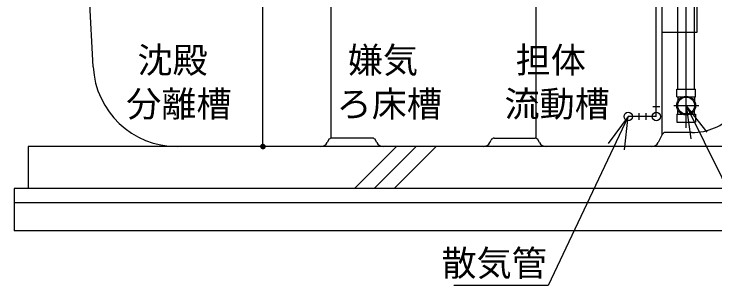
# Model space of a CAD drawing. Units: millimetres, scale not verified. Extents: x -14850 to 14850, y -10500 to 10500.
# Drawn here: x -10112 to -7613, y -5622 to -4653 of the extents above; entities that cross this region are included whole.
import ezdxf
from ezdxf.enums import TextEntityAlignment as Align

# ---------------------------------------------------------------- set-up
doc = ezdxf.new("R2010")
doc.units = ezdxf.units.MM
doc.header["$LTSCALE"] = 50
for name, color, linetype, lineweight in [('0-0_機器', 2, 'Continuous', 25), ('0-1_空気管', 3, 'Continuous', 25), ('0-4_製作', 5, 'Continuous', 25)]:
    doc.layers.add(name, color=color, linetype=linetype, lineweight=lineweight)
doc.styles.add('ＭＳ ゴシック', font='')
doc.styles.get('ＭＳ ゴシック').set_extended_font_data('MS Gothic')

msp = doc.modelspace()

# ---------------------------------------------------------------- linework, layer by layer
at = {"layer": '0-0_機器'}
for p, q in [((-10062.35, -5124.75), (-10062.35, -5274.75)), ((-7062.35, -5124.75), (-10062.35, -5124.75)), ((-8898.95, -5274.75), (-8748.95, -5124.75)), ((-8828.24, -5274.75), (-8678.24, -5124.75)), ((-8757.53, -5274.75), (-8607.53, -5124.75)), ((-7012.35, -5274.75), (-10112.35, -5274.75)), ((-10112.35, -5274.75), (-10112.35, -5424.75)), ((-7012.35, -5324.75), (-10112.35, -5324.75))]:
    msp.add_line(p, q, dxfattribs=at)
at = {"layer": '0-1_空気管'}
for p, q in [((-7802.35, -3286.31), (-7802.35, -5083.41)), ((-7715.85, -5057.94), (-7715.85, -3310.25)), ((-8982.35, -3368.75), (-8982.35, -5094.97)), ((-8252.35, -3368.75), (-8252.35, -5094.97)), ((-7822.35, -5017.75), (-7822.35, -3377.75)), ((-7745.85, -4919.75), (-7745.85, -3590.75)), ((-7685.85, -4919.75), (-7685.85, -3590.75)), ((-9830.08, -4840.46), (-9862.35, -4224.75)), ((-7745.85, -4919.75), (-7682.35, -4919.75)), ((-7682.35, -4947.85), (-7682.35, -4919.75)), ((-7749.35, -4947.85), (-7728.78, -4947.85)), ((-7746.02, -4947.85), (-7746.02, -4964.19)), ((-7702.91, -4947.85), (-7682.35, -4947.85)), ((-7685.85, -4947.85), (-7685.85, -4963.84)), ((-7834.35, -4981.75), (-7810.35, -4981.75)), ((-7760.23, -4978.75), (-7670.92, -4978.75)), ((-7746.02, -5009.66), (-7746.02, -4993.31)), ((-7715.85, -4978.75), (-7698.71, -5097.52)), ((-7641.62, -5073.04), (-7715.85, -4978.75)), ((-7685.85, -5009.66), (-7685.85, -4993.67)), ((-7922.35, -5017.75), (-8207.91, -5619.79)), ((-7922.35, -5017.75), (-7993.59, -5114.32)), ((-7935.76, -5137), (-7922.35, -5017.75)), ((-7822.35, -5017.75), (-7922.35, -5017.75)), ((-7884.85, -5005.75), (-7884.85, -5029.75)), ((-7859.85, -5005.75), (-7859.85, -5029.75)), ((-7749.35, -5009.66), (-7728.78, -5009.66)), ((-7702.91, -5009.66), (-7682.35, -5009.66)), ((-7682.35, -5009.66), (-7682.35, -5037.75)), ((-7745.85, -5037.75), (-7682.35, -5037.75)), ((-8834.71, -5094.75), (-8979.99, -5094.75)), ((-8399.99, -5094.75), (-8254.71, -5094.75)), ((-7801.62, -5081.94), (-7815.56, -5109.83)), ((-7694.91, -5074.75), (-7789.99, -5074.75)), ((-8991.62, -5101.94), (-8995.56, -5109.83)), ((-8819.14, -5109.83), (-8823.08, -5101.94)), ((-8415.56, -5109.83), (-8411.62, -5101.94)), ((-8239.14, -5109.83), (-8243.08, -5101.94)), ((-7727.82, -5124.75), (-9530.49, -5124.75)), ((-8207.91, -5619.79), (-8544.16, -5619.79))]:
    msp.add_line(p, q, dxfattribs=at)
for points in [[(-7678.35, -3517.75), (-7678.35, -4717.75), (-7802.35, -4717.75)], [(-7749.35, -4947.85), (-7749.35, -4919.75), (-7746.02, -4919.75)], [(-7715.85, -4978.75), (-7397.6, -5621.54), (-6317.69, -5621.54)], [(-7749.35, -5009.66), (-7749.35, -5037.75), (-7746.02, -5037.75)]]:
    msp.add_lwpolyline(points, dxfattribs=at)
for centre, radius in [((-7715.85, -4978.75), 33.5), ((-7715.85, -4978.75), 30), ((-7922.35, -5017.75), 15), ((-7822.35, -5017.75), 15)]:
    msp.add_circle(centre, radius, dxfattribs=at)
for centre, radius, start, end in [((-9530.49, -4824.75), 300, 182.99998, 270), ((-7695.49, -4868.75), 206, 270, 316.13756), ((-8979.99, -5107.75), 13, 90, 153.43494), ((-8834.71, -5107.75), 13, 26.56505, 90), ((-8399.99, -5107.75), 13, 90, 153.43494), ((-8254.71, -5107.75), 13, 26.56505, 90), ((-7789.99, -5087.75), 13, 90, 153.43494), ((-9019.71, -5097.75), 27, 270, 333.43494), ((-8794.99, -5097.75), 27, 206.56503, 270), ((-8439.71, -5097.75), 27, 270, 333.43494), ((-8214.99, -5097.75), 27, 206.56503, 270), ((-7839.71, -5097.75), 27, 270, 333.43494)]:
    msp.add_arc(centre, radius, start, end, dxfattribs=at)
at = {"layer": '0-4_製作', "color": 2}
for p, q in [((-9224.96, -5124.75), (-9224.96, -3674.75)), ((-9174.96, -5124.75), (-9350.45, -5124.75)), ((-7012.35, -5424.75), (-10112.35, -5424.75))]:
    msp.add_line(p, q, dxfattribs=at)
at = {"layer": '0-4_製作'}
for points in [[(-9234.78, -5122.88), (-9224.96, -5124.75), (-9234.94, -5124.13)], [(-9234.47, -5121.66), (-9224.96, -5124.75), (-9234.78, -5122.88)], [(-9234.01, -5120.5), (-9224.96, -5124.75), (-9234.47, -5121.66)], [(-9233.4, -5119.4), (-9224.96, -5124.75), (-9234.01, -5120.5)], [(-9232.66, -5118.38), (-9224.96, -5124.75), (-9233.4, -5119.4)], [(-9231.8, -5117.46), (-9224.96, -5124.75), (-9232.66, -5118.38)], [(-9230.84, -5116.66), (-9224.96, -5124.75), (-9231.8, -5117.46)], [(-9229.78, -5115.99), (-9224.96, -5124.75), (-9230.84, -5116.66)], [(-9229.78, -5115.99), (-9224.96, -5114.75), (-9224.96, -5124.75)], [(-9228.64, -5115.46), (-9224.96, -5114.75), (-9229.78, -5115.99)], [(-9227.44, -5115.07), (-9224.96, -5114.75), (-9228.64, -5115.46)], [(-9226.21, -5114.83), (-9224.96, -5114.75), (-9227.44, -5115.07)], [(-9224.96, -5114.75), (-9214.96, -5124.75), (-9224.96, -5124.75)], [(-9224.33, -5114.77), (-9214.96, -5124.75), (-9224.96, -5114.75)], [(-9223.08, -5114.93), (-9214.96, -5124.75), (-9224.33, -5114.77)], [(-9221.87, -5115.24), (-9214.96, -5124.75), (-9223.08, -5114.93)], [(-9220.7, -5115.71), (-9214.96, -5124.75), (-9221.87, -5115.24)], [(-9219.6, -5116.31), (-9214.96, -5124.75), (-9220.7, -5115.71)], [(-9219.6, -5116.31), (-9215.04, -5123.5), (-9214.96, -5124.75)], [(-9218.58, -5117.05), (-9215.04, -5123.5), (-9219.6, -5116.31)], [(-9218.58, -5117.05), (-9215.27, -5122.27), (-9215.04, -5123.5)], [(-9217.67, -5117.91), (-9215.27, -5122.27), (-9218.58, -5117.05)], [(-9217.67, -5117.91), (-9215.66, -5121.07), (-9215.27, -5122.27)], [(-9216.87, -5118.88), (-9215.66, -5121.07), (-9217.67, -5117.91)], [(-9216.87, -5118.88), (-9216.19, -5119.94), (-9215.66, -5121.07)], [(-9234.94, -5124.13), (-9224.96, -5124.75), (-9234.96, -5124.75)], [(-9234.96, -5124.75), (-9230.32, -5133.2), (-9234.88, -5126.01)], [(-9234.96, -5124.75), (-9229.22, -5133.8), (-9230.32, -5133.2)], [(-9224.96, -5124.75), (-9229.22, -5133.8), (-9234.96, -5124.75)], [(-9234.88, -5126.01), (-9231.33, -5132.46), (-9234.64, -5127.24)], [(-9234.88, -5126.01), (-9230.32, -5133.2), (-9231.33, -5132.46)], [(-9234.64, -5127.24), (-9232.25, -5131.6), (-9234.26, -5128.44)], [(-9234.64, -5127.24), (-9231.33, -5132.46), (-9232.25, -5131.6)], [(-9234.26, -5128.44), (-9233.05, -5130.63), (-9233.72, -5129.57)], [(-9234.26, -5128.44), (-9232.25, -5131.6), (-9233.05, -5130.63)], [(-9224.96, -5124.75), (-9228.05, -5134.27), (-9229.22, -5133.8)], [(-9224.96, -5124.75), (-9226.83, -5134.58), (-9228.05, -5134.27)], [(-9224.96, -5124.75), (-9225.59, -5134.73), (-9226.83, -5134.58)], [(-9224.96, -5124.75), (-9224.96, -5134.75), (-9225.59, -5134.73)], [(-9224.96, -5124.75), (-9223.7, -5134.68), (-9224.96, -5134.75)], [(-9224.96, -5124.75), (-9222.47, -5134.44), (-9223.7, -5134.68)], [(-9224.96, -5124.75), (-9221.28, -5134.05), (-9222.47, -5134.44)], [(-9224.96, -5124.75), (-9220.14, -5133.52), (-9221.28, -5134.05)], [(-9224.96, -5124.75), (-9219.08, -5132.84), (-9220.14, -5133.52)], [(-9214.96, -5124.75), (-9219.08, -5132.84), (-9224.96, -5124.75)], [(-9214.96, -5124.75), (-9218.11, -5132.04), (-9219.08, -5132.84)], [(-9214.96, -5124.75), (-9217.25, -5131.13), (-9218.11, -5132.04)], [(-9214.96, -5124.75), (-9216.51, -5130.11), (-9217.25, -5131.13)], [(-9214.96, -5124.75), (-9215.91, -5129.01), (-9216.51, -5130.11)], [(-9214.96, -5124.75), (-9215.45, -5127.84), (-9215.91, -5129.01)], [(-9214.96, -5124.75), (-9215.13, -5126.63), (-9215.45, -5127.84)], [(-9214.96, -5124.75), (-9214.98, -5125.38), (-9215.13, -5126.63)]]:
    msp.add_solid(points, dxfattribs=at)

# ---------------------------------------------------------------- texts
at = {"layer": '0-1_空気管', "color": 4, "style": 'ＭＳ ゴシック'}
for s, p in [('沈殿', (-9672.32, -4890.12)), ('嫌気', (-8922.22, -4890.12)), ('担体', (-8323.73, -4890.12)), ('分離槽', (-9712.32, -5046.12)), ('ろ床槽', (-8962.22, -5046.12)), ('流動槽', (-8363.73, -5046.12)), ('散気管', (-8588.47, -5613.51))]:
    msp.add_text(s, height=91.79, dxfattribs=at).set_placement(p, align=Align.BOTTOM_LEFT)

doc.saveas('drawing.dxf')
